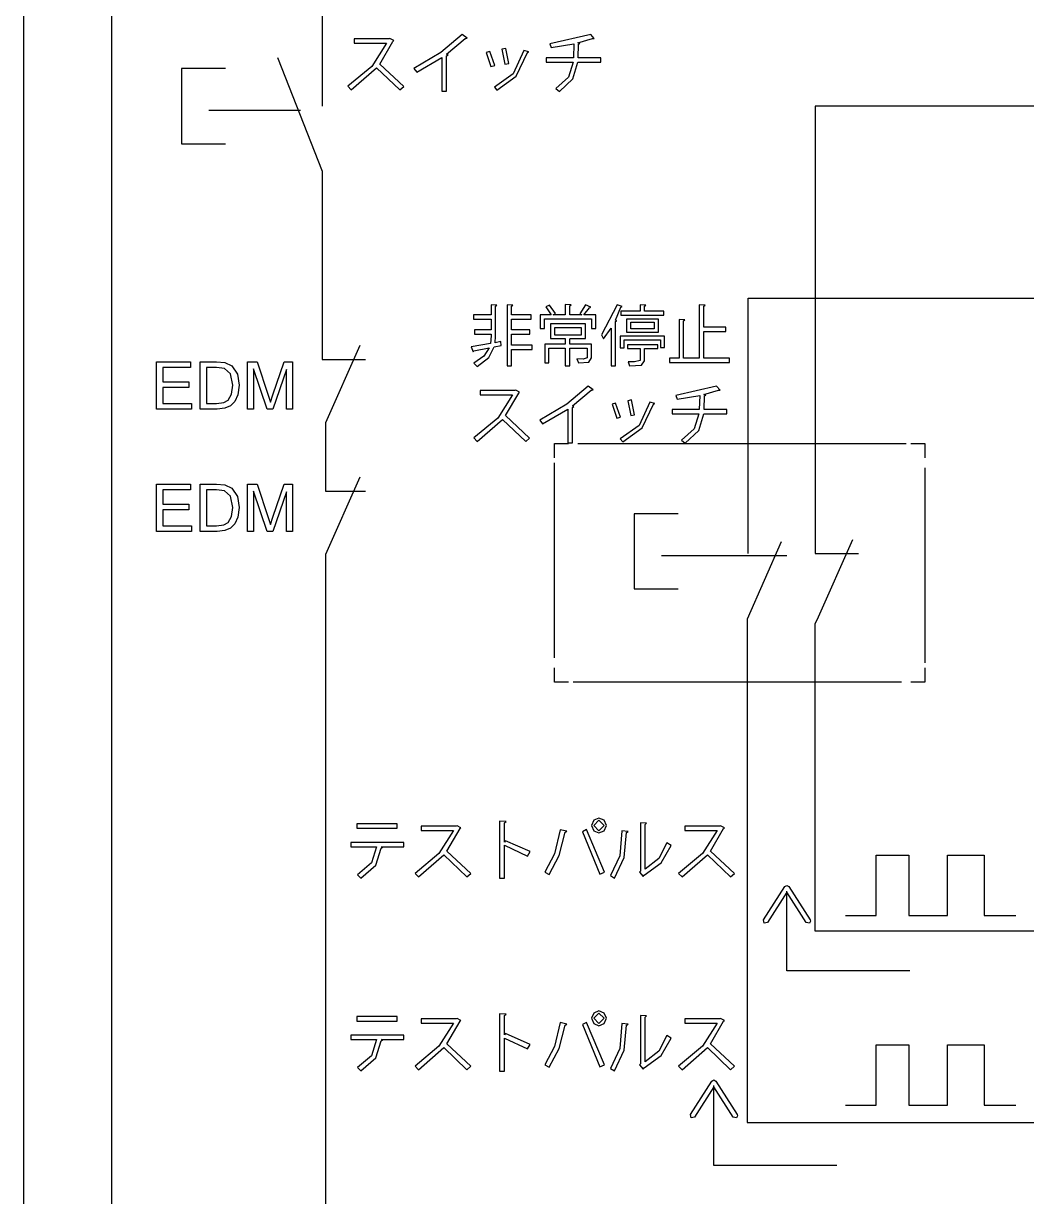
# Model space of a CAD drawing. Extents: x 11 to 192, y 10 to 277.
# Drawn here: x 17.99 to 55.58, y 197.21 to 241.17 of the extents above; entities that cross this region are included whole.
import ezdxf

# ---------------------------------------------------------------- set-up
doc = ezdxf.new("R2010")
doc.units = 0

msp = doc.modelspace()

# ---------------------------------------------------------------- linework, layer by layer
at = {"layer": '1'}
msp.add_line((17.991627, 266.684428), (17.991627, 150.373851), dxfattribs=at)
at = {"layer": 'Layer 1'}
for p, q in [((21.2927, 254.664), (21.2927, 169.022797)), ((29.1862, 254.664), (29.1862, 238.073956)), ((31.691686, 240.592739), (30.38531, 240.592739)), ((30.38531, 240.592739), (30.38531, 240.427374)), ((31.344423, 239.650158), (31.836381, 240.497654)), ((31.724741, 240.60514), (31.691686, 240.592739)), ((31.869436, 240.526592), (31.724741, 240.60514)), ((31.836381, 240.497654), (31.869436, 240.526592)), ((34.437748, 240.758103), (33.634699, 240.074938)), ((33.846571, 240.013961), (34.54937, 240.605141)), ((34.619647, 240.621678), (34.437748, 240.758103)), ((34.54937, 240.605141), (34.57417, 240.601006)), ((34.57417, 240.601006), (34.619647, 240.621678)), ((39.248797, 240.753971), (37.719177, 240.410838)), ((38.769268, 240.439776), (39.319106, 240.601008)), ((39.381089, 240.605142), (39.248797, 240.753971)), ((39.319106, 240.601008), (39.348033, 240.601008)), ((39.348033, 240.601008), (39.381089, 240.605142)), ((30.38531, 240.427374), (31.596602, 240.427374)), ((31.596602, 240.427374), (31.046766, 239.560758)), ((33.634699, 240.074938), (32.627011, 239.484792)), ((35.465073, 240.117313), (35.332782, 240.075972)), ((35.332782, 240.075972), (35.51055, 239.550938)), ((35.65111, 239.588145), (35.465073, 240.117313)), ((36.064519, 240.237201), (35.919828, 240.20413)), ((35.919828, 240.20413), (36.035581, 239.650157)), ((36.180276, 239.67496), (36.064519, 240.237201)), ((36.746649, 240.158654), (36.344605, 239.283253)), ((36.460877, 239.194886), (36.887206, 240.075972)), ((36.936817, 240.100778), (36.746649, 240.158654)), ((36.887206, 240.075972), (36.936817, 240.100778)), ((37.719177, 240.410838), (37.772919, 240.270278)), ((37.772919, 240.270278), (38.620413, 240.410838)), ((38.620413, 240.410838), (38.603868, 239.88167)), ((38.847817, 240.431506), (38.769268, 240.439776)), ((38.781661, 239.881668), (38.798206, 240.390165)), ((38.798206, 240.390165), (38.847817, 240.431506)), ((27.5122, 239.889), (29.186127, 235.628865)), ((32.245659, 238.810931), (31.344423, 239.650158)), ((32.730364, 239.348366), (33.672938, 239.898204)), ((33.672938, 239.898204), (33.672938, 238.629028)), ((33.904448, 239.989155), (33.846571, 240.013961)), ((33.850706, 239.956082), (33.904448, 239.989155)), ((33.850706, 238.629028), (33.850706, 239.956082)), ((36.035581, 239.650157), (36.180276, 239.67496)), ((38.603868, 239.88167), (37.586879, 239.88167)), ((37.586879, 239.88167), (37.586879, 239.716305)), ((37.586879, 239.716305), (38.591468, 239.716305)), ((38.591468, 239.716305), (38.41215, 239.153548)), ((38.581648, 239.092052), (38.769232, 239.716305)), ((38.769232, 239.716305), (39.629126, 239.716305)), ((39.629151, 239.881668), (38.781661, 239.881668)), ((39.629126, 239.716305), (39.629151, 239.881668)), ((25.562, 239.486), (23.91559, 239.486)), ((23.91559, 239.486), (23.91559, 236.663431)), ((31.046766, 239.560758), (30.149666, 238.815064)), ((30.277823, 238.682773), (31.228666, 239.509598)), ((31.228666, 239.509598), (32.096829, 238.682773)), ((32.627011, 239.484792), (32.730364, 239.348366)), ((35.51055, 239.550938), (35.65111, 239.588145)), ((36.344605, 239.283253), (35.638707, 238.786125)), ((35.733791, 238.670369), (36.460877, 239.194886)), ((30.149666, 238.815064), (30.277823, 238.682773)), ((32.096829, 238.682773), (32.245659, 238.810931)), ((35.638707, 238.786125), (35.733791, 238.670369)), ((38.41215, 239.153548), (37.938277, 238.736517)), ((37.938277, 238.736517), (38.074703, 238.616628)), ((38.074703, 238.616628), (38.581648, 239.092052)), ((33.672938, 238.629028), (33.850706, 238.629028)), ((24.9351, 237.914), (28.374676, 237.914)), ((100.656, 238.075), (47.660075, 238.075)), ((47.660075, 238.075), (47.660075, 221.307509)), ((23.91559, 236.663431), (25.562, 236.663431)), ((29.186127, 235.628865), (29.186127, 228.579322)), ((45.1514, 221.307), (45.1514, 230.872196)), ((45.1514, 230.872196), (100.655922, 230.872196)), ((35.734831, 230.609857), (35.523991, 230.622259)), ((35.523991, 230.622259), (35.523991, 230.246054)), ((35.685224, 230.576785), (35.734831, 230.609857)), ((35.685224, 229.452302), (35.685224, 230.576785)), ((36.33427, 230.609857), (36.119295, 230.622259)), ((36.119295, 230.622259), (36.119295, 228.340221)), ((36.284659, 230.576785), (36.33427, 230.609857)), ((36.284659, 230.246055), (36.284659, 230.576785)), ((37.71196, 230.609857), (37.567268, 230.547845)), ((37.567268, 230.547845), (37.765705, 230.254322)), ((37.935204, 230.299797), (37.71196, 230.609857)), ((38.513977, 230.62226), (38.299005, 230.634662)), ((38.299005, 230.634662), (38.299005, 230.254322)), ((38.4685, 230.589187), (38.513977, 230.62226)), ((38.4685, 230.254323), (38.4685, 230.589187)), ((39.055546, 230.618126), (38.840571, 230.287396)), ((38.997666, 230.254322), (39.200238, 230.514772)), ((39.249849, 230.535443), (39.055546, 230.618126)), ((39.200238, 230.514772), (39.249849, 230.535443)), ((40.239967, 230.618128), (39.652925, 229.506048)), ((40.173821, 230.043483), (40.380527, 230.53131)), ((40.434269, 230.556116), (40.239967, 230.618128)), ((40.380527, 230.53131), (40.434269, 230.556116)), ((41.099861, 230.386614), (40.384662, 230.386614)), ((40.384662, 230.386614), (40.384662, 230.241921)), ((41.310701, 230.609858), (41.099861, 230.622259)), ((41.099861, 230.622259), (41.099861, 230.386614)), ((41.265225, 230.576785), (41.310701, 230.609858)), ((41.265225, 230.386615), (41.265225, 230.576785)), ((41.992827, 230.386615), (41.265225, 230.386615)), ((41.992827, 230.241921), (41.992827, 230.386615)), ((43.540016, 230.609858), (43.316775, 230.626394)), ((43.316775, 230.626394), (43.316775, 228.629611)), ((43.490408, 230.576785), (43.540016, 230.609858)), ((43.490408, 229.787167), (43.490408, 230.576785)), ((35.523991, 230.246054), (34.862534, 230.246054)), ((34.862534, 230.246054), (34.862534, 230.088957)), ((34.862534, 230.088957), (35.523991, 230.088957)), ((35.523991, 230.088957), (35.523991, 229.687947)), ((37.016396, 230.246055), (36.284659, 230.246055)), ((36.284659, 229.687948), (36.284659, 230.088958)), ((36.284659, 230.088958), (37.016396, 230.088958)), ((37.016396, 230.088958), (37.016396, 230.246055)), ((37.765705, 230.254322), (37.360562, 230.254322)), ((37.360562, 230.254322), (37.360562, 229.74169)), ((37.517657, 229.74169), (37.517657, 230.105493)), ((37.517657, 230.105493), (39.278787, 230.105493)), ((37.844251, 230.254322), (37.935204, 230.299797)), ((38.299005, 230.254322), (37.844251, 230.254322)), ((38.914986, 230.254323), (38.4685, 230.254323)), ((38.840571, 230.287396), (38.914986, 230.254323)), ((39.440017, 230.254322), (38.997666, 230.254322)), ((39.278787, 230.105493), (39.278787, 229.74169)), ((39.440017, 229.74169), (39.440017, 230.254322)), ((40.227563, 230.022811), (40.173821, 230.043483)), ((40.177955, 229.993873), (40.227563, 230.022811)), ((40.177955, 228.340223), (40.177955, 229.993873)), ((40.384662, 230.241921), (41.992827, 230.241921)), ((41.79439, 230.093092), (40.58723, 230.093092)), ((40.58723, 230.093092), (40.58723, 229.596997)), ((40.748463, 229.72102), (40.748463, 229.969068)), ((40.748463, 229.969068), (41.629026, 229.969068)), ((41.629026, 229.969068), (41.629026, 229.72102)), ((41.79439, 229.596997), (41.79439, 230.093092)), ((42.77934, 230.060019), (42.560234, 230.076555)), ((42.560234, 230.076555), (42.560234, 228.629611)), ((42.729733, 230.026946), (42.77934, 230.060019)), ((42.729733, 228.629611), (42.729733, 230.026946)), ((35.523991, 229.687947), (34.895607, 229.687947)), ((34.895607, 229.687947), (34.895607, 229.53085)), ((34.895607, 229.53085), (35.523991, 229.53085)), ((35.523991, 229.53085), (35.523991, 229.456435)), ((36.966789, 229.687948), (36.284659, 229.687948)), ((36.284659, 229.113304), (36.284659, 229.530851)), ((36.284659, 229.530851), (36.966789, 229.530851)), ((36.966789, 229.530851), (36.966789, 229.687948)), ((37.360562, 229.74169), (37.517657, 229.74169)), ((39.059667, 229.907055), (37.749153, 229.907055)), ((37.749153, 229.907055), (37.749153, 229.361351)), ((37.902131, 229.48951), (37.902131, 229.778898)), ((37.902131, 229.778898), (38.894316, 229.778898)), ((38.894316, 229.778898), (38.894316, 229.48951)), ((39.059667, 229.361351), (39.059667, 229.907055)), ((39.278787, 229.74169), (39.440017, 229.74169)), ((39.652925, 229.506048), (39.735605, 229.348951)), ((39.735605, 229.348951), (40.02086, 229.754096)), ((40.02086, 229.754096), (40.02086, 228.340223)), ((40.58723, 229.596997), (41.79439, 229.596997)), ((41.629026, 229.72102), (40.748463, 229.72102)), ((44.30896, 229.787167), (43.490408, 229.787167)), ((43.490408, 229.621802), (44.30896, 229.621802)), ((43.490408, 228.629611), (43.490408, 229.621802)), ((44.30896, 229.621802), (44.30896, 229.787167)), ((30.5972, 229.101), (29.316972, 226.200115)), ((35.495063, 229.171181), (34.771595, 229.055425)), ((34.771595, 229.055425), (34.841875, 228.865256)), ((35.523991, 229.456435), (35.495063, 229.171181)), ((35.631471, 229.047157), (35.896054, 229.100901)), ((35.668679, 229.204255), (35.685224, 229.452302)), ((35.887799, 229.245595), (35.668679, 229.204255)), ((35.896054, 229.100901), (35.887799, 229.245595)), ((37.057738, 229.113303), (36.284659, 229.113304)), ((37.057738, 228.956206), (37.057738, 229.113303)), ((38.298991, 229.154644), (37.525912, 229.154644)), ((37.525912, 229.154644), (37.525912, 228.447709)), ((37.749153, 229.361351), (38.298991, 229.361351)), ((38.894316, 229.48951), (37.902131, 229.48951)), ((38.298991, 229.361351), (38.298991, 229.154644)), ((38.4685, 229.348949), (38.497428, 229.361351)), ((38.4685, 229.154645), (38.4685, 229.348949)), ((39.278773, 229.154645), (38.4685, 229.154645)), ((38.497428, 229.361351), (39.059667, 229.361351)), ((39.278773, 228.63788), (39.278773, 229.154645)), ((42.013497, 229.444034), (40.351589, 229.444034)), ((40.351589, 229.444034), (40.351589, 229.018219)), ((40.500415, 229.018219), (40.500415, 229.307608)), ((40.500415, 229.307608), (41.860536, 229.307608)), ((41.765452, 229.125709), (40.624437, 229.125709)), ((40.624437, 229.125709), (40.624437, 228.985148)), ((41.765452, 228.985148), (41.765452, 229.125709)), ((41.860536, 229.307608), (41.860536, 229.026487)), ((42.013497, 229.026487), (42.013497, 229.444034)), ((34.841875, 228.865256), (34.87493, 228.902463)), ((35.245965, 228.698857), (34.870796, 228.443575)), ((34.87493, 228.902463), (35.441303, 229.00995)), ((34.990687, 228.315417), (35.427351, 228.648731)), ((35.441303, 229.00995), (35.245965, 228.698857)), ((35.427351, 228.648731), (35.631471, 229.047157)), ((36.284659, 228.340221), (36.284659, 228.956206)), ((36.284659, 228.956206), (37.057738, 228.956206)), ((37.687142, 228.447709), (37.687142, 229.001682)), ((37.687142, 229.001682), (38.298991, 229.001682)), ((38.298991, 229.001682), (38.298991, 228.340221)), ((38.468486, 228.340221), (38.468486, 229.001682)), ((38.468486, 229.001682), (39.117543, 229.001682)), ((39.117543, 228.637879), (38.968714, 228.592403)), ((39.117543, 229.001682), (39.117543, 228.637879)), ((39.183172, 228.475098), (39.278773, 228.63788)), ((40.351589, 229.018219), (40.500415, 229.018219)), ((40.624437, 228.985148), (41.099861, 228.985146)), ((41.099861, 228.985146), (41.099861, 228.534527)), ((41.26109, 228.530395), (41.26109, 228.985148)), ((41.26109, 228.985148), (41.765452, 228.985148)), ((41.860536, 229.026487), (42.013497, 229.026487)), ((42.560234, 228.629611), (42.204698, 228.629611)), ((42.204698, 228.629611), (42.204698, 228.46838)), ((43.316775, 228.629611), (42.729733, 228.629611)), ((44.449521, 228.629611), (43.490408, 228.629611)), ((44.449521, 228.46838), (44.449521, 228.629611)), ((22.974772, 226.718272), (22.974772, 228.486157)), ((22.974772, 228.486157), (24.252918, 228.486157)), ((24.252918, 228.277533), (23.208697, 228.277533)), ((23.208697, 228.277533), (23.208697, 227.736072)), ((24.252918, 228.486157), (24.252918, 228.277533)), ((24.617089, 226.718272), (24.617089, 228.486157)), ((24.617089, 228.486157), (25.226017, 228.486157)), ((25.2224, 228.277534), (24.851014, 228.277534)), ((24.851014, 228.277534), (24.851014, 226.926897)), ((25.525055, 228.241356), (25.2224, 228.277534)), ((25.226017, 228.486157), (25.54073, 228.460832)), ((25.745716, 228.041173), (25.525055, 228.241356)), ((25.54073, 228.460832), (25.799977, 228.33421)), ((25.799977, 228.33421), (26.00858, 228.031523)), ((26.392814, 226.718272), (26.392814, 228.486157)), ((26.392814, 228.486157), (26.744907, 228.486157)), ((27.129556, 226.718272), (26.618298, 228.223266)), ((26.618298, 228.223266), (26.618298, 226.718272)), ((26.744907, 228.486157), (27.163318, 227.234408)), ((27.854241, 228.197942), (27.340571, 226.718272)), ((27.341777, 227.256115), (27.765012, 228.486157)), ((27.765012, 228.486157), (28.079725, 228.486157)), ((27.854241, 226.718272), (27.854241, 228.197942)), ((28.079725, 228.486157), (28.079725, 226.718272)), ((29.186127, 228.579322), (30.806432, 228.579322)), ((34.870796, 228.443575), (34.990687, 228.315417)), ((36.119295, 228.340221), (36.284659, 228.340221)), ((37.525912, 228.447709), (37.687142, 228.447709)), ((38.298991, 228.340221), (38.468486, 228.340221)), ((38.968714, 228.592403), (38.728938, 228.596538)), ((38.728938, 228.596538), (38.786815, 228.451844)), ((38.786815, 228.451844), (39.183172, 228.475098)), ((40.02086, 228.340223), (40.177955, 228.340223)), ((40.897289, 228.484917), (40.649244, 228.493187)), ((40.649244, 228.493187), (40.702986, 228.340224)), ((40.702986, 228.340224), (41.157737, 228.360896)), ((41.099861, 228.534527), (40.897289, 228.484917)), ((41.157737, 228.360896), (41.26109, 228.530395)), ((42.204698, 228.46838), (44.449521, 228.46838)), ((23.208697, 227.736072), (24.1866, 227.736072)), ((24.1866, 227.736072), (24.1866, 227.528653)), ((25.837357, 227.615481), (25.745716, 228.041173)), ((26.00858, 228.031523), (26.078516, 227.611861)), ((24.1866, 227.528653), (23.208697, 227.528653)), ((23.208697, 227.528653), (23.208697, 226.926897)), ((25.790331, 227.274204), (25.837357, 227.615481)), ((26.078516, 227.611861), (26.03149, 227.254908)), ((36.408703, 227.41418), (35.102323, 227.41418)), ((35.102323, 227.41418), (35.102323, 227.248815)), ((36.061436, 226.471599), (36.553394, 227.319094)), ((36.441758, 227.426581), (36.408703, 227.41418)), ((36.586449, 227.348032), (36.441758, 227.426581)), ((36.553394, 227.319094), (36.586449, 227.348032)), ((39.154765, 227.579544), (38.351714, 226.89638)), ((38.563588, 226.835403), (39.266383, 227.426582)), ((39.336656, 227.443119), (39.154765, 227.579544)), ((39.266383, 227.426582), (39.291183, 227.422447)), ((39.291183, 227.422447), (39.336656, 227.443119)), ((43.965807, 227.575409), (42.436187, 227.232276)), ((43.486281, 227.261214), (44.036115, 227.422445)), ((44.098098, 227.42658), (43.965807, 227.575409)), ((44.036115, 227.422445), (44.065043, 227.422445)), ((44.065043, 227.422445), (44.098098, 227.42658)), ((23.208697, 226.926897), (24.293916, 226.926897)), ((24.293916, 226.926897), (24.293916, 226.718272)), ((24.851014, 226.926897), (25.228429, 226.926897)), ((25.228429, 226.926897), (25.502145, 226.959458)), ((25.502145, 226.959458), (25.66131, 227.051108)), ((25.66131, 227.051108), (25.790331, 227.274204)), ((25.91091, 226.99684), (25.749333, 226.836452)), ((26.03149, 227.254908), (25.91091, 226.99684)), ((27.163318, 227.234408), (27.247725, 226.972722)), ((27.247725, 226.972722), (27.341777, 227.256115)), ((35.102323, 227.248815), (36.313619, 227.248815)), ((36.313619, 227.248815), (35.763781, 226.382198)), ((38.351714, 226.89638), (37.344024, 226.306233)), ((40.18209, 226.938754), (40.049799, 226.897413)), ((40.049799, 226.897413), (40.227563, 226.372379)), ((40.368123, 226.409586), (40.18209, 226.938754)), ((40.781536, 227.058642), (40.636841, 227.025571)), ((40.636841, 227.025571), (40.752594, 226.471598)), ((40.897289, 226.496401), (40.781536, 227.058642)), ((41.463662, 226.980096), (41.06162, 226.104694)), ((41.177893, 226.016328), (41.604222, 226.897413)), ((41.65383, 226.922219), (41.463662, 226.980096)), ((41.604222, 226.897413), (41.65383, 226.922219)), ((42.436187, 227.232276), (42.489932, 227.091716)), ((42.489932, 227.091716), (43.337423, 227.232276)), ((43.337423, 227.232276), (43.320878, 226.703108)), ((43.564826, 227.252948), (43.486281, 227.261214)), ((43.498674, 226.703109), (43.515219, 227.211606)), ((43.515219, 227.211606), (43.564826, 227.252948)), ((24.293916, 226.718272), (22.974772, 226.718272)), ((25.254956, 226.718272), (24.617089, 226.718272)), ((25.538319, 226.74842), (25.254956, 226.718272)), ((25.749333, 226.836452), (25.538319, 226.74842)), ((26.618298, 226.718272), (26.392814, 226.718272)), ((27.340571, 226.718272), (27.129556, 226.718272)), ((28.079725, 226.718272), (27.854241, 226.718272)), ((36.962672, 225.632371), (36.061436, 226.471599)), ((37.447377, 226.169807), (38.389955, 226.719646)), ((38.389955, 226.719646), (38.389955, 225.450469)), ((38.621465, 226.810596), (38.563588, 226.835403)), ((38.567719, 226.777524), (38.621465, 226.810596)), ((38.567719, 225.450469), (38.567719, 226.777524)), ((40.752594, 226.471598), (40.897289, 226.496401)), ((43.320878, 226.703108), (42.303885, 226.703108)), ((42.303885, 226.703108), (42.303885, 226.537743)), ((42.303885, 226.537743), (43.308474, 226.537743)), ((43.308474, 226.537743), (43.129157, 225.974986)), ((43.298655, 225.91349), (43.486242, 226.537743)), ((43.486242, 226.537743), (44.346136, 226.537743)), ((44.346167, 226.703109), (43.498674, 226.703109)), ((44.346136, 226.537743), (44.346167, 226.703109)), ((29.316972, 226.200115), (29.316972, 223.638954)), ((35.763781, 226.382198), (34.866679, 225.636505)), ((34.994836, 225.504214), (35.945683, 226.331038)), ((35.945683, 226.331038), (36.813842, 225.504214)), ((37.344024, 226.306233), (37.447377, 226.169807)), ((40.227563, 226.372379), (40.368123, 226.409586)), ((41.06162, 226.104694), (40.35572, 225.607566)), ((40.450807, 225.49181), (41.177893, 226.016328)), ((34.866679, 225.636505), (34.994836, 225.504214)), ((36.813842, 225.504214), (36.962672, 225.632371)), ((40.35572, 225.607566), (40.450807, 225.49181)), ((43.129157, 225.974986), (42.655286, 225.557956)), ((42.655286, 225.557956), (42.791712, 225.438066)), ((42.791712, 225.438066), (43.298655, 225.91349)), ((37.8942, 224.894), (37.8942, 225.423518)), ((37.8942, 225.423518), (38.423718, 225.423518)), ((38.389955, 225.450469), (38.567719, 225.450469)), ((38.7697, 225.423), (51.073151, 225.423)), ((51.2464, 225.423), (51.775918, 225.423)), ((51.775918, 225.423), (51.775918, 224.893482)), ((37.8942, 217.393), (37.8942, 224.706067)), ((51.7758, 224.519), (51.7758, 217.205933)), ((22.974772, 222.131978), (22.974772, 223.899864)), ((22.974772, 223.899864), (24.252918, 223.899864)), ((24.252918, 223.899864), (24.252918, 223.691238)), ((24.617089, 222.131978), (24.617089, 223.899864)), ((24.617089, 223.899864), (25.226017, 223.899864)), ((25.226017, 223.899864), (25.54073, 223.874539)), ((25.54073, 223.874539), (25.799977, 223.747917)), ((26.392814, 222.131978), (26.392814, 223.899864)), ((26.392814, 223.899864), (26.744907, 223.899864)), ((26.744907, 223.899864), (27.163318, 222.648114)), ((27.341777, 222.669821), (27.765012, 223.899864)), ((27.765012, 223.899864), (28.079725, 223.899864)), ((28.079725, 223.899864), (28.079725, 222.131978)), ((30.5972, 224.162), (29.316972, 221.261115)), ((24.252918, 223.691238), (23.208697, 223.691238)), ((23.208697, 223.691238), (23.208697, 223.149779)), ((25.2224, 223.69124), (24.851014, 223.69124)), ((24.851014, 223.69124), (24.851014, 222.340603)), ((25.525055, 223.655062), (25.2224, 223.69124)), ((25.745716, 223.454879), (25.525055, 223.655062)), ((25.837357, 223.029188), (25.745716, 223.454879)), ((25.799977, 223.747917), (26.00858, 223.44523)), ((26.00858, 223.44523), (26.078516, 223.025568)), ((27.129556, 222.131978), (26.618298, 223.636972)), ((26.618298, 223.636972), (26.618298, 222.131978)), ((27.854241, 223.611648), (27.340571, 222.131978)), ((27.854241, 222.131978), (27.854241, 223.611648)), ((29.316972, 223.638954), (30.806397, 223.638954)), ((23.208697, 223.149779), (24.1866, 223.149779)), ((24.1866, 222.94236), (23.208697, 222.94236)), ((23.208697, 222.94236), (23.208697, 222.340603)), ((24.1866, 223.149779), (24.1866, 222.94236)), ((25.790331, 222.687911), (25.837357, 223.029188)), ((26.078516, 223.025568), (26.03149, 222.668614)), ((25.502145, 222.373165), (25.66131, 222.464815)), ((25.66131, 222.464815), (25.790331, 222.687911)), ((26.03149, 222.668614), (25.91091, 222.410547)), ((27.163318, 222.648114), (27.247725, 222.386428)), ((27.247725, 222.386428), (27.341777, 222.669821)), ((42.5249, 222.797), (40.878843, 222.797)), ((40.878843, 222.797), (40.878843, 219.974431)), ((24.293916, 222.131978), (22.974772, 222.131978)), ((23.208697, 222.340603), (24.293916, 222.340603)), ((24.293916, 222.340603), (24.293916, 222.131978)), ((25.254956, 222.131978), (24.617089, 222.131978)), ((24.851014, 222.340603), (25.228429, 222.340603)), ((25.228429, 222.340603), (25.502145, 222.373165)), ((25.538319, 222.162126), (25.254956, 222.131978)), ((25.749333, 222.250158), (25.538319, 222.162126)), ((25.91091, 222.410547), (25.749333, 222.250158)), ((26.618298, 222.131978), (26.392814, 222.131978)), ((27.340571, 222.131978), (27.129556, 222.131978)), ((28.079725, 222.131978), (27.854241, 222.131978)), ((46.3926, 221.748), (45.112019, 218.846762)), ((47.790987, 218.92864), (49.071214, 221.829525)), ((29.316972, 221.261115), (29.316972, 190.545174)), ((41.8981, 221.225), (46.601323, 221.225)), ((47.660075, 221.307509), (49.28038, 221.307509)), ((40.878843, 219.974431), (42.5249, 219.974431)), ((45.112019, 218.846762), (45.112019, 199.984129)), ((47.660106, 218.67076), (47.790987, 218.92864)), ((47.660106, 207.15506), (47.660106, 218.67076)), ((37.893782, 216.488), (37.893782, 217.017518)), ((51.7758, 217.018), (51.7758, 216.488482)), ((38.4233, 216.488), (37.893782, 216.488)), ((50.9, 216.488), (38.596549, 216.488)), ((51.7758, 216.488482), (51.246282, 216.488482)), ((31.998627, 211.170165), (30.48141, 211.170165)), ((30.48141, 211.170165), (30.48141, 211.0048)), ((31.998627, 211.0048), (31.998627, 211.170165)), ((34.208323, 211.091618), (32.901948, 211.091618)), ((32.901948, 211.091618), (32.901948, 210.926253)), ((34.241378, 211.104019), (34.208323, 211.091618)), ((34.386073, 211.025471), (34.241378, 211.104019)), ((36.082091, 211.26525), (35.834043, 211.277652)), ((35.834043, 211.277652), (35.834043, 209.132041)), ((36.015945, 211.211506), (36.082091, 211.26525)), ((36.015945, 210.492169), (36.015945, 211.211506)), ((39.366637, 211.307108), (39.283955, 211.108153)), ((39.283955, 211.108153), (39.365086, 210.913849)), ((39.283955, 211.108153), (39.283955, 211.108153)), ((39.366635, 211.108153), (39.560938, 211.306591)), ((39.560938, 210.913849), (39.366635, 211.108153)), ((39.560938, 211.38514), (39.366637, 211.307108)), ((39.756793, 211.305558), (39.560938, 211.38514)), ((39.560938, 211.306591), (39.755244, 211.108153)), ((39.755244, 211.108153), (39.560938, 210.913849)), ((39.837924, 211.108153), (39.756793, 211.305558)), ((39.756793, 210.913849), (39.837924, 211.108153)), ((41.33964, 211.199104), (41.112264, 211.211505)), ((41.112264, 211.211505), (41.112264, 209.400758)), ((41.285894, 211.153629), (41.33964, 211.199104)), ((41.285908, 209.471038), (41.285894, 211.153629)), ((44.085737, 211.091618), (42.779358, 211.091618)), ((42.779358, 211.091618), (42.779358, 210.926253)), ((44.118792, 211.104019), (44.085737, 211.091618)), ((44.263484, 211.025471), (44.118792, 211.104019)), ((30.48141, 211.0048), (31.998627, 211.0048)), ((32.901948, 210.926253), (34.113239, 210.926253)), ((34.113239, 210.926253), (33.563404, 210.059637)), ((33.86106, 210.149037), (34.353018, 210.996533)), ((34.353018, 210.996533), (34.386073, 211.025471)), ((38.101602, 210.946922), (37.890761, 210.048267)), ((38.06336, 209.980571), (38.287635, 210.855972)), ((38.349646, 210.893179), (38.101602, 210.946922)), ((38.287635, 210.855972), (38.349646, 210.893179)), ((39.097918, 210.955191), (38.936688, 210.876642)), ((38.936688, 210.876642), (39.594011, 209.289138)), ((39.771779, 209.359418), (39.097918, 210.955191)), ((39.365086, 210.913849), (39.560938, 210.831167)), ((39.560938, 210.831167), (39.756793, 210.913849)), ((39.560938, 210.913849), (39.560938, 210.913849)), ((40.4136, 210.913849), (40.33764, 209.973336)), ((40.649244, 210.889045), (40.4136, 210.913849)), ((40.502482, 209.91029), (40.591364, 210.847703)), ((40.591364, 210.847703), (40.649244, 210.889045)), ((42.779358, 210.926253), (43.990649, 210.926253)), ((43.990649, 210.926253), (43.440814, 210.059637)), ((43.73847, 210.149037), (44.230428, 210.996533)), ((44.230428, 210.996533), (44.263484, 211.025471)), ((32.24254, 210.475632), (30.25817, 210.475632)), ((30.25817, 210.475632), (30.25817, 210.310267)), ((30.25817, 210.310267), (31.217282, 210.310267)), ((31.217282, 210.310267), (31.03383, 209.707718)), ((31.192993, 209.626586), (31.403316, 210.264792)), ((31.403316, 210.264792), (31.448792, 210.297865)), ((31.448792, 210.297865), (31.40745, 210.310266)), ((31.40745, 210.310266), (32.24254, 210.310266)), ((32.24254, 210.310266), (32.24254, 210.475632)), ((36.053149, 210.541778), (36.015945, 210.492169)), ((36.015945, 209.132041), (36.015945, 210.368144)), ((36.015945, 210.368144), (36.884105, 209.967134)), ((36.983323, 210.1325), (36.053149, 210.541778)), ((42.108595, 210.463228), (41.798022, 209.878767)), ((41.891038, 209.714435), (42.261559, 210.36401)), ((42.261559, 210.36401), (42.108595, 210.463228)), ((33.563404, 210.059637), (32.666303, 209.313944)), ((32.79446, 209.181652), (33.745303, 210.008477)), ((33.745303, 210.008477), (34.613466, 209.181652)), ((34.762296, 209.30981), (33.86106, 210.149037)), ((36.884105, 209.967134), (36.983323, 210.1325)), ((37.890761, 210.048267), (37.531094, 209.363552)), ((37.696459, 209.272602), (38.06336, 209.980571)), ((40.33764, 209.973336), (39.991919, 209.23126)), ((40.140748, 209.140309), (40.502482, 209.91029)), ((41.25697, 209.247796), (41.891038, 209.714435)), ((41.798022, 209.878767), (41.285908, 209.471038)), ((43.440814, 210.059637), (42.543713, 209.313944)), ((42.67187, 209.181652), (43.622717, 210.008477)), ((43.622717, 210.008477), (44.490877, 209.181652)), ((44.639706, 209.30981), (43.73847, 210.149037)), ((49.953003, 207.737), (49.953003, 209.997595)), ((49.953003, 209.997595), (51.167967, 209.997595)), ((51.167967, 209.997595), (51.167967, 207.737)), ((52.618586, 207.737), (52.618586, 209.997595)), ((52.618586, 209.997595), (53.990183, 209.997595)), ((53.990183, 209.997595), (53.990183, 207.737)), ((31.03383, 209.707718), (30.506214, 209.260199)), ((30.638506, 209.140309), (31.192993, 209.626586)), ((32.666303, 209.313944), (32.79446, 209.181652)), ((34.613466, 209.181652), (34.762296, 209.30981)), ((37.531094, 209.363552), (37.696459, 209.272602)), ((39.594011, 209.289138), (39.771779, 209.359418)), ((41.112264, 209.400758), (41.083337, 209.363551)), ((41.083337, 209.363551), (41.211497, 209.198186)), ((42.543713, 209.313944), (42.67187, 209.181652)), ((44.490877, 209.181652), (44.639706, 209.30981)), ((30.506214, 209.260199), (30.638506, 209.140309)), ((35.834043, 209.132041), (36.015945, 209.132041)), ((39.991919, 209.23126), (40.140748, 209.140309)), ((41.211497, 209.198186), (41.25697, 209.247796)), ((46.527252, 208.825889), (46.601335, 208.866458)), ((46.601335, 208.866458), (46.675771, 208.825889)), ((45.727859, 207.570708), (46.527252, 208.825889)), ((46.601335, 208.614222), (45.876731, 207.476164)), ((46.601291, 205.666), (46.601291, 208.65508)), ((47.326292, 207.476164), (46.601335, 208.614222)), ((46.675771, 208.825889), (47.475164, 207.570708)), ((45.755023, 207.449), (45.727859, 207.570708)), ((47.488922, 207.523436), (47.448, 207.449)), ((47.475164, 207.570708), (47.488922, 207.523436)), ((48.7966, 207.737), (49.953003, 207.737)), ((51.167967, 207.737), (52.618586, 207.737)), ((53.990183, 207.737), (55.185744, 207.737)), ((45.876731, 207.476164), (45.755023, 207.449)), ((47.448, 207.449), (47.326292, 207.476164)), ((67.032503, 207.15506), (47.660106, 207.15506)), ((51.2075, 205.666), (46.601291, 205.666)), ((36.082091, 204.041899), (35.834043, 204.054301)), ((35.834043, 204.054301), (35.834043, 201.90869)), ((36.015945, 203.988155), (36.082091, 204.041899)), ((39.366637, 204.083757), (39.283955, 203.884802)), ((39.366635, 203.884802), (39.560938, 204.08324)), ((39.560938, 204.161789), (39.366637, 204.083757)), ((39.756793, 204.082207), (39.560938, 204.161789)), ((39.560938, 204.08324), (39.755244, 203.884802)), ((39.837924, 203.884802), (39.756793, 204.082207)), ((31.998627, 203.946814), (30.48141, 203.946814)), ((30.48141, 203.946814), (30.48141, 203.781449)), ((30.48141, 203.781449), (31.998627, 203.781449)), ((31.998627, 203.781449), (31.998627, 203.946814)), ((34.208323, 203.868266), (32.901948, 203.868266)), ((32.901948, 203.868266), (32.901948, 203.702901)), ((32.901948, 203.702901), (34.113239, 203.702901)), ((34.113239, 203.702901), (33.563404, 202.836285)), ((33.86106, 202.925685), (34.353018, 203.773181)), ((34.241378, 203.880668), (34.208323, 203.868266)), ((34.386073, 203.80212), (34.241378, 203.880668)), ((34.353018, 203.773181), (34.386073, 203.80212)), ((36.015945, 203.268818), (36.015945, 203.988155)), ((38.101602, 203.723571), (37.890761, 202.824916)), ((38.06336, 202.75722), (38.287635, 203.632621)), ((38.349646, 203.669828), (38.101602, 203.723571)), ((38.287635, 203.632621), (38.349646, 203.669828)), ((39.097918, 203.73184), (38.936688, 203.653291)), ((38.936688, 203.653291), (39.594011, 202.065787)), ((39.771779, 202.136067), (39.097918, 203.73184)), ((39.283955, 203.884802), (39.365086, 203.690498)), ((39.283955, 203.884802), (39.283955, 203.884802)), ((39.365086, 203.690498), (39.560938, 203.607816)), ((39.560938, 203.690498), (39.366635, 203.884802)), ((39.755244, 203.884802), (39.560938, 203.690498)), ((39.560938, 203.607816), (39.756793, 203.690498)), ((39.560938, 203.690498), (39.560938, 203.690498)), ((39.756793, 203.690498), (39.837924, 203.884802)), ((40.4136, 203.690498), (40.33764, 202.749985)), ((40.649244, 203.665694), (40.4136, 203.690498)), ((40.502482, 202.686939), (40.591364, 203.624352)), ((40.591364, 203.624352), (40.649244, 203.665694)), ((41.33964, 203.975753), (41.112264, 203.988155)), ((41.112264, 203.988155), (41.112264, 202.177408)), ((41.285894, 203.930278), (41.33964, 203.975753)), ((41.285908, 202.247688), (41.285894, 203.930278)), ((44.085737, 203.868266), (42.779358, 203.868266)), ((42.779358, 203.868266), (42.779358, 203.702901)), ((42.779358, 203.702901), (43.990649, 203.702901)), ((43.990649, 203.702901), (43.440814, 202.836285)), ((43.73847, 202.925685), (44.230428, 203.773181)), ((44.118792, 203.880668), (44.085737, 203.868266)), ((44.263484, 203.80212), (44.118792, 203.880668)), ((44.230428, 203.773181), (44.263484, 203.80212)), ((32.24254, 203.252281), (30.25817, 203.252281)), ((30.25817, 203.252281), (30.25817, 203.086916)), ((32.24254, 203.086916), (32.24254, 203.252281)), ((36.053149, 203.318427), (36.015945, 203.268818)), ((36.015945, 201.90869), (36.015945, 203.144794)), ((36.015945, 203.144794), (36.884105, 202.743784)), ((36.983323, 202.909149), (36.053149, 203.318427)), ((42.108595, 203.239879), (41.798022, 202.655417)), ((41.891038, 202.491085), (42.261559, 203.14066)), ((42.261559, 203.14066), (42.108595, 203.239879)), ((30.25817, 203.086916), (31.217282, 203.086916)), ((31.217282, 203.086916), (31.03383, 202.484367)), ((31.192993, 202.403235), (31.403316, 203.041441)), ((31.403316, 203.041441), (31.448792, 203.074514)), ((31.448792, 203.074514), (31.40745, 203.086916)), ((31.40745, 203.086916), (32.24254, 203.086916)), ((33.563404, 202.836285), (32.666303, 202.090592)), ((32.79446, 201.9583), (33.745303, 202.785125)), ((33.745303, 202.785125), (34.613466, 201.9583)), ((34.762296, 202.086458), (33.86106, 202.925685)), ((36.884105, 202.743784), (36.983323, 202.909149)), ((37.890761, 202.824916), (37.531094, 202.140201)), ((37.696459, 202.04925), (38.06336, 202.75722)), ((40.33764, 202.749985), (39.991919, 202.007909)), ((40.140748, 201.916959), (40.502482, 202.686939)), ((43.440814, 202.836285), (42.543713, 202.090592)), ((42.67187, 201.9583), (43.622717, 202.785125)), ((43.622717, 202.785125), (44.490877, 201.9583)), ((44.639706, 202.086458), (43.73847, 202.925685)), ((49.953003, 200.628), (49.953003, 202.888595)), ((49.953003, 202.888595), (51.167967, 202.888595)), ((51.167967, 202.888595), (51.167967, 200.628)), ((52.618586, 200.628), (52.618586, 202.888595)), ((52.618586, 202.888595), (53.990183, 202.888595)), ((53.990183, 202.888595), (53.990183, 200.628)), ((31.03383, 202.484367), (30.506214, 202.036848)), ((30.638506, 201.916959), (31.192993, 202.403235)), ((41.25697, 202.024446), (41.891038, 202.491085)), ((41.798022, 202.655417), (41.285908, 202.247688)), ((30.506214, 202.036848), (30.638506, 201.916959)), ((32.666303, 202.090592), (32.79446, 201.9583)), ((34.613466, 201.9583), (34.762296, 202.086458)), ((35.834043, 201.90869), (36.015945, 201.90869)), ((37.531094, 202.140201), (37.696459, 202.04925)), ((39.594011, 202.065787), (39.771779, 202.136067)), ((39.991919, 202.007909), (40.140748, 201.916959)), ((41.112264, 202.177408), (41.083337, 202.140201)), ((41.083337, 202.140201), (41.211497, 201.974836)), ((41.211497, 201.974836), (41.25697, 202.024446)), ((42.543713, 202.090592), (42.67187, 201.9583)), ((44.490877, 201.9583), (44.639706, 202.086458)), ((42.993007, 200.279061), (43.792399, 201.533889)), ((43.792399, 201.533889), (43.866835, 201.574811)), ((43.866835, 201.574811), (43.941271, 201.533889)), ((43.866843, 198.374), (43.866843, 201.363432)), ((43.941271, 201.533889), (44.740664, 200.279061)), ((43.866835, 201.322222), (43.141878, 200.184164)), ((44.591792, 200.184164), (43.866835, 201.322222)), ((48.7966, 200.628), (49.953003, 200.628)), ((51.167967, 200.628), (52.618586, 200.628)), ((53.990183, 200.628), (55.185744, 200.628)), ((43.02017, 200.157), (42.993007, 200.279061)), ((43.141878, 200.184164), (43.02017, 200.157)), ((44.7135, 200.157), (44.591792, 200.184164)), ((44.754422, 200.231789), (44.7135, 200.157)), ((44.740664, 200.279061), (44.754422, 200.231789)), ((45.112019, 199.984129), (66.984899, 199.984129)), ((48.4727, 198.374), (43.866843, 198.374))]:
    msp.add_line(p, q, dxfattribs=at)

doc.saveas('drawing.dxf')
